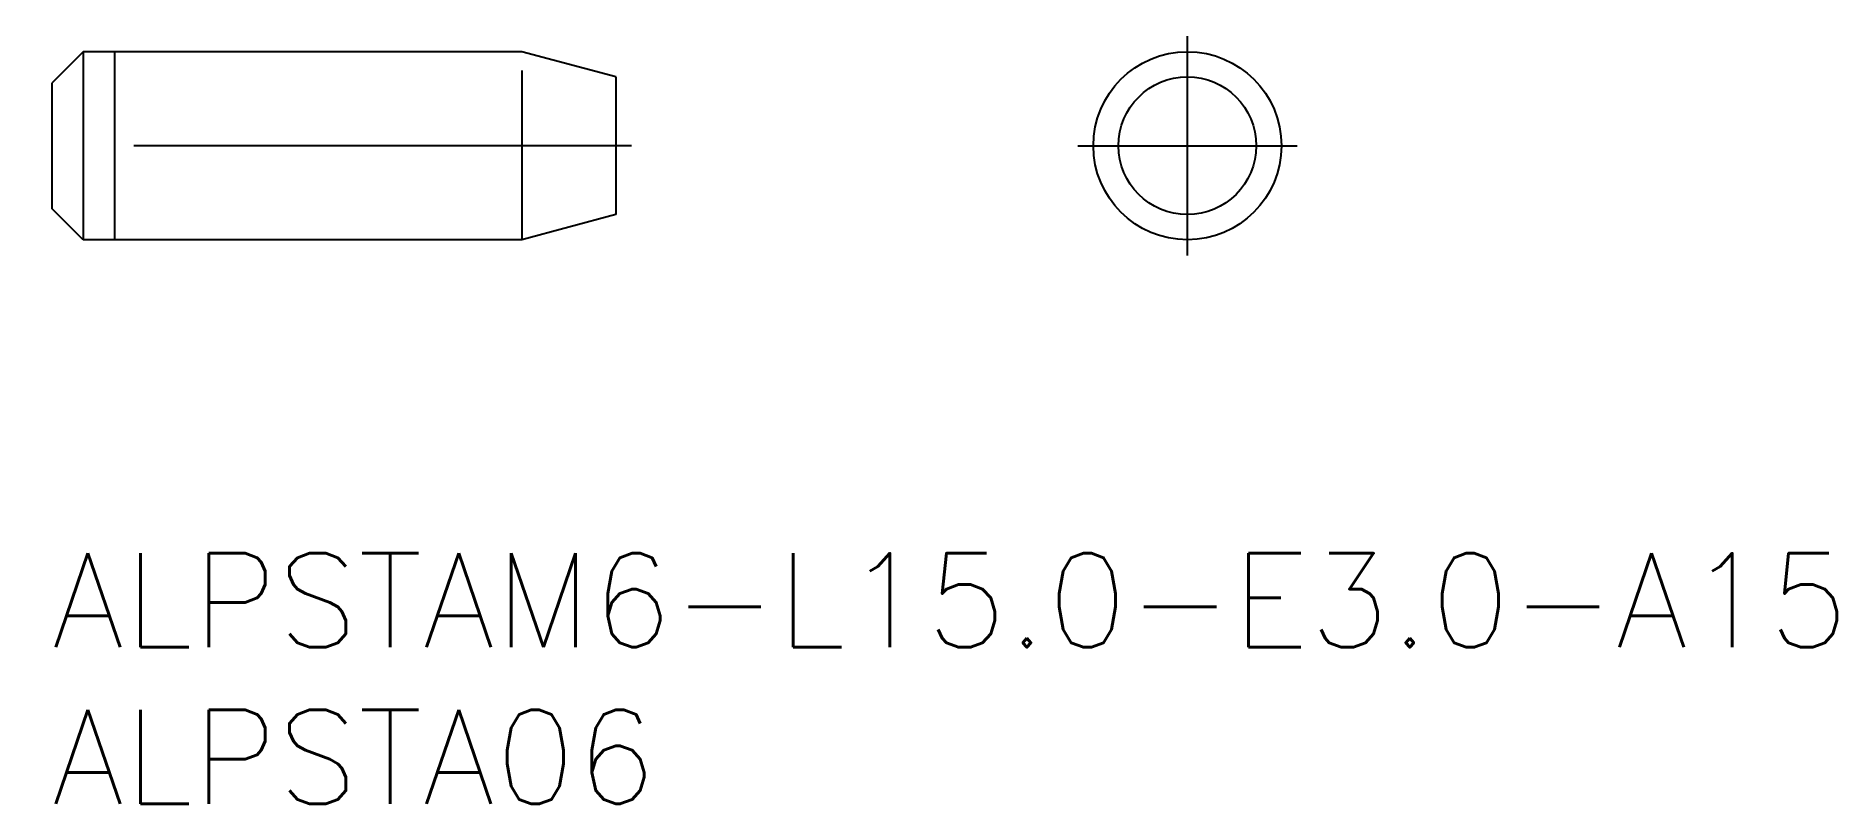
# Model space of a CAD drawing. Extents: x -0.5 to 57, y -8 to 16.5.
import ezdxf

# ---------------------------------------------------------------- set-up
doc = ezdxf.new("R2010")
doc.units = 0
doc.header["$LTSCALE"] = 0.5
doc.linetypes.add('CENTER', pattern=[50.8, 31.75, -6.35, 6.35, -6.35])
for name, color, linetype in [('MSM_CENTER', 1, 'CENTER'), ('MSM_CONTINUOUS', 7, 'CONTINUOUS'), ('MSM_NARROW', 5, 'CONTINUOUS'), ('MSM_PART_NUMBER', 7, 'CONTINUOUS')]:
    doc.layers.add(name, color=color, linetype=linetype)
doc.styles.get("Standard").update_dxf_attribs({"font": 'txt.shx', "height": 1, "bigfont": 'bigfont.shx'})

# ---------------------------------------------------------------- blocks, each defined once
blk = doc.blocks.new('*U4')
at = {"layer": 'MSM_PART_NUMBER'}
blk.add_text('ALPSTAM6-L15.0-E3.0-A15', height=3, dxfattribs=at).set_placement((0, -3))
blk = doc.blocks.new('*U5')
at = {"layer": 'MSM_PART_NUMBER'}
blk.add_text('ALPSTA06', height=3, dxfattribs=at).set_placement((0, -8))

msp = doc.modelspace()

# ---------------------------------------------------------------- linework, layer by layer
at = {"layer": 'MSM_CENTER'}
for p, q in [((36.233, 9.5), (36.233, 16.5)), ((18.5, 13), (-0.5, 13)), ((32.733, 13), (39.733, 13))]:
    msp.add_line(p, q, dxfattribs=at)
at = {"layer": 'MSM_CONTINUOUS'}
for p, q in [((1, 16), (0, 15)), ((15, 16), (1, 16)), ((1, 16), (1, 10)), ((18, 15.196), (15, 16)), ((0, 15), (0, 11)), ((18, 15.196), (18, 10.804)), ((1, 10), (0, 11)), ((18, 10.804), (15, 10)), ((15, 10), (1, 10))]:
    msp.add_line(p, q, dxfattribs=at)
for radius in [3, 2.196]:
    msp.add_circle((36.233, 13), radius, dxfattribs=at)
at = {"layer": 'MSM_NARROW'}
for p, q in [((2, 16), (2, 10)), ((15, 15.4), (15, 10))]:
    msp.add_line(p, q, dxfattribs=at)

# ---------------------------------------------------------------- block references
at = {"layer": 'MSM_CONTINUOUS'}
for name in ['*U4', '*U5']:
    msp.add_blockref(name, (0, 0), dxfattribs=at)

doc.saveas('drawing.dxf')
